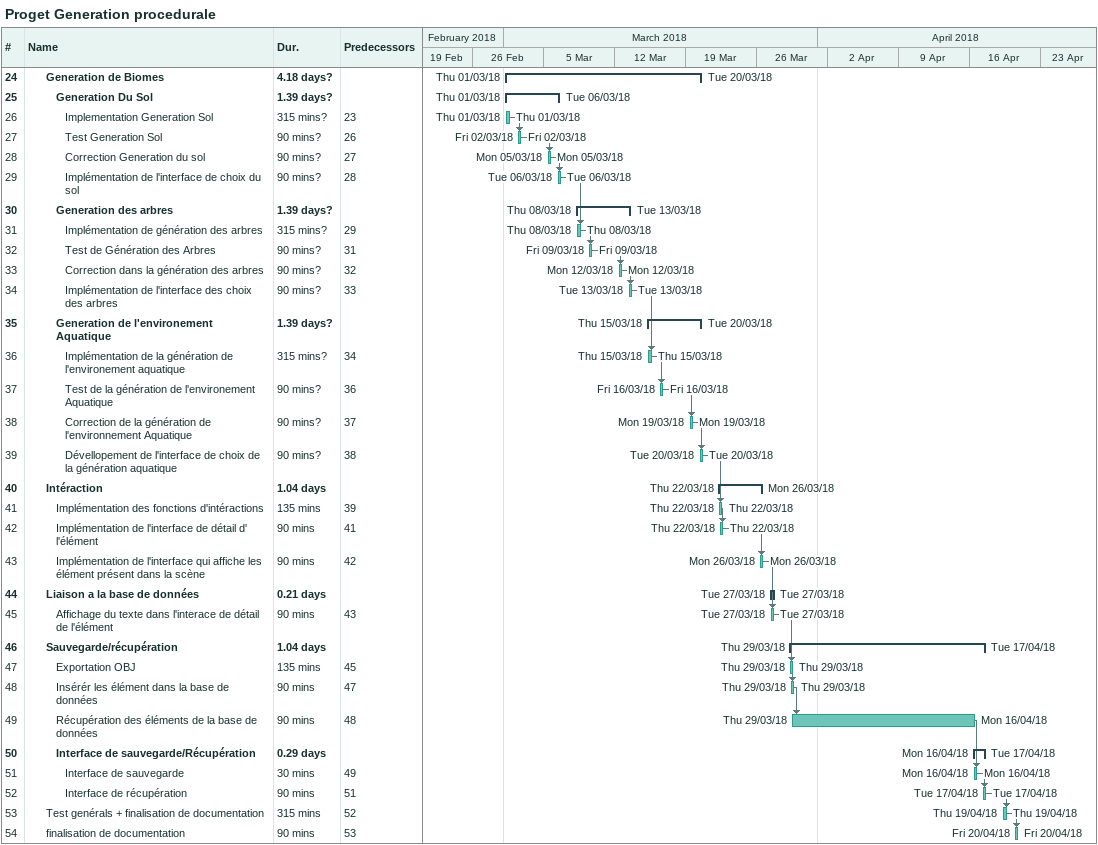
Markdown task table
Proget Generation procedurale

| ID | Level | Task | Duration | Start | Finish | Predecessors |
|---|---|---|---|---|---|---|
| 24 | 3 | **Generation de Biomes** | 4.18d? | 2018-03-01 | 2018-03-20 |  |
| 25 | 4 | **Generation Du Sol** | 1.39d? | 2018-03-01 | 2018-03-06 |  |
| 26 | 5 | Implementation Generation Sol | 315min? | 2018-03-01 | 2018-03-01 | 23 |
| 27 | 5 | Test Generation Sol | 90min? | 2018-03-02 | 2018-03-02 | 26 |
| 28 | 5 | Correction Generation du sol | 90min? | 2018-03-05 | 2018-03-05 | 27 |
| 29 | 5 | Implémentation de l'interface de choix du sol | 90min? | 2018-03-06 | 2018-03-06 | 28 |
| 30 | 4 | **Generation des arbres** | 1.39d? | 2018-03-08 | 2018-03-13 |  |
| 31 | 5 | Implémentation de génération des arbres | 315min? | 2018-03-08 | 2018-03-08 | 29 |
| 32 | 5 | Test de Génération des Arbres | 90min? | 2018-03-09 | 2018-03-09 | 31 |
| 33 | 5 | Correction dans la génération des arbres | 90min? | 2018-03-12 | 2018-03-12 | 32 |
| 34 | 5 | Implémentation de l'interface des choix des arbres | 90min? | 2018-03-13 | 2018-03-13 | 33 |
| 35 | 4 | **Generation de l'environement Aquatique** | 1.39d? | 2018-03-15 | 2018-03-20 |  |
| 36 | 5 | Implémentation de la génération de l'environement aquatique | 315min? | 2018-03-15 | 2018-03-15 | 34 |
| 37 | 5 | Test de la génération de l'environement Aquatique | 90min? | 2018-03-16 | 2018-03-16 | 36 |
| 38 | 5 | Correction de la génération de l'environnement Aquatique | 90min? | 2018-03-19 | 2018-03-19 | 37 |
| 39 | 5 | Dévellopement de l'interface de choix de la génération aquatique | 90min? | 2018-03-20 | 2018-03-20 | 38 |
| 40 | 3 | **Intéraction** | 1.04d | 2018-03-22 | 2018-03-26 |  |
| 41 | 4 | Implémentation des fonctions d'intéractions | 135min | 2018-03-22 | 2018-03-22 | 39 |
| 42 | 4 | Implémentation de l'interface de détail d' l'élément | 90min | 2018-03-22 | 2018-03-22 | 41 |
| 43 | 4 | Implémentation de l'interface qui affiche les élément présent dans la scène | 90min | 2018-03-26 | 2018-03-26 | 42 |
| 44 | 3 | **Liaison a la base de données** | 0.21d | 2018-03-27 | 2018-03-27 |  |
| 45 | 4 | Affichage du texte dans l'interace de détail de l'élément | 90min | 2018-03-27 | 2018-03-27 | 43 |
| 46 | 3 | **Sauvegarde/récupération** | 1.04d | 2018-03-29 | 2018-04-17 |  |
| 47 | 4 | Exportation OBJ | 135min | 2018-03-29 | 2018-03-29 | 45 |
| 48 | 4 | Insérér les élément dans la base de données | 90min | 2018-03-29 | 2018-03-29 | 47 |
| 49 | 4 | Récupération des éléments de la base de données | 90min | 2018-03-29 | 2018-04-16 | 48 |
| 50 | 4 | **Interface de sauvegarde/Récupération** | 0.29d | 2018-04-16 | 2018-04-17 |  |
| 51 | 5 | Interface de sauvegarde | 30min | 2018-04-16 | 2018-04-16 | 49 |
| 52 | 5 | Interface de récupération | 90min | 2018-04-17 | 2018-04-17 | 51 |
| 53 | 3 | Test genérals + finalisation de documentation | 315min | 2018-04-19 | 2018-04-19 | 52 |
| 54 | 3 | finalisation de documentation | 90min | 2018-04-20 | 2018-04-20 | 53 |
